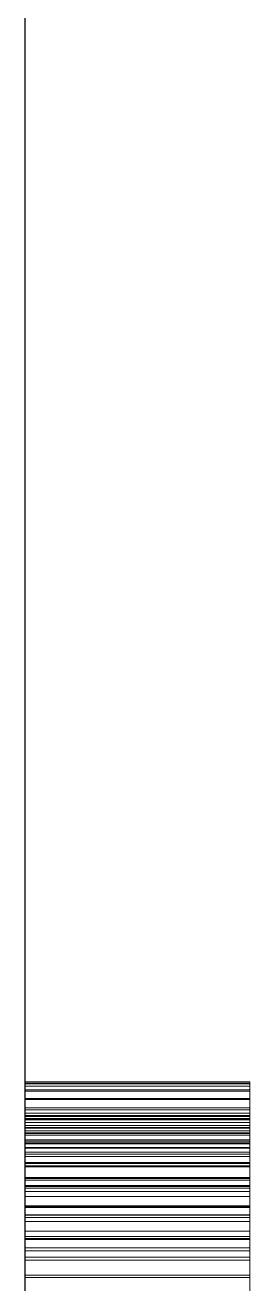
# Model space of a CAD drawing. Header units: millimetres. Extents: x 38 to 970, y 105 to 390.
# Drawn here: x 225 to 225.2, y 299.849 to 300.969 of the extents above; entities that cross this region are included whole.
import ezdxf

# ---------------------------------------------------------------- set-up
doc = ezdxf.new("R2010")
doc.units = ezdxf.units.MM
doc.linetypes.add('WP_HIDDEN', pattern=[2.3, 1.5, -0.8])
doc.layers.add('HIDDEN', color=7, linetype='WP_HIDDEN', lineweight=13)
doc.layers.add('VISIBLE', color=7, linetype='CONTINUOUS', lineweight=25)

msp = doc.modelspace()

# ---------------------------------------------------------------- linework, layer by layer
at = {"layer": 'HIDDEN', "ltscale": 1.428571}
for p, q in [((225, 300.02857), (225, 300.02684)), ((225, 300.02765), (225, 300.02857)), ((225, 300.02857), (225.2, 300.02857)), ((225, 300.02488), (225, 300.02765)), ((225, 300.02765), (225.2, 300.02765)), ((225, 300.02684), (225, 300.02164)), ((225, 300.02684), (225.2, 300.02684)), ((225.2, 300.02857), (225.2, 300.02765)), ((225.2, 300.02684), (225.2, 300.02857)), ((225.2, 300.02765), (225.2, 300.02488)), ((225.2, 300.02164), (225.2, 300.02684)), ((225, 300.02027), (225, 300.02488)), ((225, 300.02488), (225.2, 300.02488)), ((225, 300.02164), (225, 300.01297)), ((225, 300.02164), (225.2, 300.02164)), ((225, 300.01381), (225, 300.02027)), ((225, 300.02027), (225.2, 300.02027)), ((225.2, 300.02488), (225.2, 300.02027)), ((225.2, 300.01297), (225.2, 300.02164)), ((225.2, 300.02027), (225.2, 300.01381)), ((225, 300.0055), (225, 300.01381)), ((225, 300.01381), (225.2, 300.01381)), ((225, 300.01297), (225, 300.00083)), ((225, 300.01297), (225.2, 300.01297)), ((225, 300.00569), (225, 300.0037)), ((225, 300.00374), (225, 300.00569)), ((225, 300.00569), (225.2, 300.00569)), ((225, 299.99535), (225, 300.0055)), ((225, 300.0055), (225.2, 300.0055)), ((225, 299.9979), (225, 300.00374)), ((225, 300.00374), (225.2, 300.00374)), ((225, 300.0037), (225, 299.99772)), ((225, 300.0037), (225.2, 300.0037)), ((225.2, 300.01381), (225.2, 300.0055)), ((225.2, 300.00083), (225.2, 300.01297)), ((225.2, 300.00569), (225.2, 300.00374)), ((225.2, 300.0037), (225.2, 300.00569)), ((225.2, 300.0055), (225.2, 299.99535)), ((225.2, 300.00374), (225.2, 299.9979)), ((225.2, 299.99772), (225.2, 300.0037)), ((225, 300.00083), (225, 299.98522)), ((225, 300.00083), (225.2, 300.00083)), ((225, 299.99883), (225, 299.99783)), ((225, 298.32166), (225, 299.99883)), ((225, 299.99883), (225, 299.99812)), ((225, 299.99883), (225, 299.80091)), ((225, 299.99883), (225.2, 299.99883)), ((225, 299.99812), (225, 299.996)), ((225, 299.99812), (225.2, 299.99812)), ((225, 299.98815), (225, 299.9979)), ((225, 299.9979), (225.2, 299.9979)), ((225, 299.99783), (225, 299.99482)), ((225, 299.99783), (225.2, 299.99783)), ((225, 299.99772), (225, 299.98775)), ((225, 299.99772), (225.2, 299.99772)), ((225, 299.996), (225, 299.99247)), ((225, 299.996), (225.2, 299.996)), ((225, 299.98335), (225, 299.99535)), ((225, 299.99535), (225.2, 299.99535)), ((225, 299.99482), (225, 299.98982)), ((225, 299.99482), (225.2, 299.99482)), ((225, 299.99247), (225, 299.98753)), ((225, 299.99247), (225.2, 299.99247)), ((225.2, 299.98522), (225.2, 300.00083)), ((225.2, 299.99883), (225.2, 298.32166)), ((225.2, 299.99783), (225.2, 299.99883)), ((225.2, 299.99812), (225.2, 299.99883)), ((225.2, 299.80091), (225.2, 299.99883)), ((225.2, 299.996), (225.2, 299.99812)), ((225.2, 299.9979), (225.2, 299.98815)), ((225.2, 299.99482), (225.2, 299.99783)), ((225.2, 299.98775), (225.2, 299.99772)), ((225.2, 299.99247), (225.2, 299.996)), ((225.2, 299.99535), (225.2, 299.98335)), ((225.2, 299.98982), (225.2, 299.99482)), ((225.2, 299.98753), (225.2, 299.99247)), ((225, 299.98982), (225, 299.98281)), ((225, 299.98982), (225.2, 299.98982)), ((225, 299.97452), (225, 299.98815)), ((225, 299.98815), (225.2, 299.98815)), ((225, 299.98775), (225, 299.9738)), ((225, 299.98775), (225.2, 299.98775)), ((225, 299.98753), (225, 299.98117)), ((225, 299.98753), (225.2, 299.98753)), ((225, 299.98522), (225, 299.96615)), ((225, 299.98522), (225.2, 299.98522)), ((225, 299.96951), (225, 299.98335)), ((225, 299.98335), (225.2, 299.98335)), ((225, 299.98281), (225, 299.97708)), ((225, 299.98281), (225.2, 299.98281)), ((225, 299.98117), (225, 299.97341)), ((225, 299.98117), (225.2, 299.98117)), ((225.2, 299.98281), (225.2, 299.98982)), ((225.2, 299.98815), (225.2, 299.97452)), ((225.2, 299.9738), (225.2, 299.98775)), ((225.2, 299.98117), (225.2, 299.98753)), ((225.2, 299.96615), (225.2, 299.98522)), ((225.2, 299.98335), (225.2, 299.96951)), ((225.2, 299.97708), (225.2, 299.98281)), ((225.2, 299.97341), (225.2, 299.98117)), ((225, 299.97708), (225, 299.97019)), ((225, 299.97708), (225.2, 299.97708)), ((225, 299.97595), (225, 299.77917)), ((225, 299.11448), (225, 299.97595)), ((225, 299.97595), (225.2, 299.97595)), ((225, 299.95698), (225, 299.97452)), ((225, 299.97452), (225.2, 299.97452)), ((225, 299.9738), (225, 299.95586)), ((225, 299.9738), (225.2, 299.9738)), ((225, 299.97341), (225, 299.96423)), ((225, 299.97341), (225.2, 299.97341)), ((225, 299.97019), (225, 299.96214)), ((225, 299.97019), (225.2, 299.97019)), ((225.2, 299.97019), (225.2, 299.97708)), ((225.2, 299.97595), (225.2, 299.11448)), ((225.2, 299.77917), (225.2, 299.97595)), ((225.2, 299.97452), (225.2, 299.95698)), ((225.2, 299.95586), (225.2, 299.9738)), ((225.2, 299.96423), (225.2, 299.97341)), ((225.2, 299.96214), (225.2, 299.97019)), ((225, 299.95382), (225, 299.96951)), ((225, 299.96951), (225.2, 299.96951)), ((225, 299.96615), (225, 299.94361)), ((225, 299.96615), (225.2, 299.96615)), ((225, 299.96423), (225, 299.95364)), ((225, 299.96423), (225.2, 299.96423)), ((225, 299.96214), (225, 299.95292)), ((225, 299.96214), (225.2, 299.96214)), ((225.2, 299.96951), (225.2, 299.95382)), ((225.2, 299.94361), (225.2, 299.96615)), ((225.2, 299.95364), (225.2, 299.96423)), ((225.2, 299.95292), (225.2, 299.96214)), ((225, 299.93555), (225, 299.95698)), ((225, 299.95698), (225.2, 299.95698)), ((225, 299.95586), (225, 299.93394)), ((225, 299.95586), (225.2, 299.95586)), ((225, 299.93629), (225, 299.95382)), ((225, 299.95382), (225.2, 299.95382)), ((225, 299.95364), (225, 299.94126)), ((225, 299.95364), (225.2, 299.95364)), ((225, 299.95292), (225, 299.94254)), ((225, 299.95292), (225.2, 299.95292)), ((225.2, 299.95698), (225.2, 299.93555)), ((225.2, 299.93394), (225.2, 299.95586)), ((225.2, 299.95382), (225.2, 299.93629)), ((225.2, 299.94126), (225.2, 299.95364)), ((225.2, 299.94254), (225.2, 299.95292)), ((225, 299.94361), (225, 299.9176)), ((225, 299.94361), (225.2, 299.94361)), ((225, 299.94254), (225, 299.93101)), ((225, 299.94254), (225.2, 299.94254)), ((225, 299.94126), (225, 299.92672)), ((225, 299.94126), (225.2, 299.94126)), ((225, 299.91691), (225, 299.93629)), ((225, 299.93629), (225.2, 299.93629)), ((225.2, 299.9176), (225.2, 299.94361)), ((225.2, 299.93101), (225.2, 299.94254)), ((225.2, 299.92672), (225.2, 299.94126)), ((225.2, 299.93629), (225.2, 299.91691)), ((225, 299.91022), (225, 299.93555)), ((225, 299.93555), (225.2, 299.93555)), ((225, 299.93394), (225, 299.90803)), ((225, 299.93394), (225.2, 299.93394)), ((225, 299.93101), (225, 299.91831)), ((225, 299.93101), (225.2, 299.93101)), ((225, 299.92672), (225, 299.91001)), ((225, 299.92672), (225.2, 299.92672)), ((225.2, 299.93555), (225.2, 299.91022)), ((225.2, 299.90803), (225.2, 299.93394)), ((225.2, 299.91831), (225.2, 299.93101)), ((225.2, 299.91001), (225.2, 299.92672)), ((225, 299.91831), (225, 299.90444)), ((225, 299.91831), (225.2, 299.91831)), ((225, 299.9176), (225, 299.88849)), ((225, 299.9176), (225.2, 299.9176)), ((225, 299.89568), (225, 299.91691)), ((225, 299.91691), (225.2, 299.91691)), ((225.2, 299.90444), (225.2, 299.91831)), ((225.2, 299.88849), (225.2, 299.9176)), ((225.2, 299.91691), (225.2, 299.89568)), ((225, 299.88099), (225, 299.91022)), ((225, 299.91022), (225.2, 299.91022)), ((225, 299.91001), (225, 299.89114)), ((225, 299.91001), (225.2, 299.91001)), ((225, 299.90803), (225, 299.87813)), ((225, 299.90803), (225.2, 299.90803)), ((225, 299.90444), (225, 299.88927)), ((225, 299.90444), (225.2, 299.90444)), ((225.2, 299.91022), (225.2, 299.88099)), ((225.2, 299.89114), (225.2, 299.91001)), ((225.2, 299.87813), (225.2, 299.90803)), ((225.2, 299.88927), (225.2, 299.90444)), ((225, 299.87261), (225, 299.89568)), ((225, 299.89568), (225.2, 299.89568)), ((225, 299.89114), (225, 299.87011)), ((225, 299.89114), (225.2, 299.89114)), ((225.2, 299.89568), (225.2, 299.87261)), ((225.2, 299.87011), (225.2, 299.89114)), ((225, 299.88927), (225, 299.87266)), ((225, 299.88927), (225.2, 299.88927)), ((225, 299.88849), (225, 299.85664)), ((225, 299.88849), (225.2, 299.88849)), ((225, 299.8489), (225, 299.88099)), ((225, 299.88099), (225.2, 299.88099)), ((225.2, 299.87266), (225.2, 299.88927)), ((225.2, 299.85664), (225.2, 299.88849)), ((225.2, 299.88099), (225.2, 299.8489)), ((225, 299.87813), (225, 299.84537)), ((225, 299.87813), (225.2, 299.87813)), ((225, 299.87266), (225, 299.8546)), ((225, 299.87266), (225.2, 299.87266)), ((225, 299.8477), (225, 299.87261)), ((225, 299.87261), (225.2, 299.87261)), ((225, 299.87011), (225, 299.84692)), ((225, 299.87011), (225.2, 299.87011)), ((225.2, 299.84537), (225.2, 299.87813)), ((225.2, 299.8546), (225.2, 299.87266)), ((225.2, 299.87261), (225.2, 299.8477)), ((225.2, 299.84692), (225.2, 299.87011)), ((225, 299.85664), (225, 299.82206)), ((225, 299.85664), (225.2, 299.85664)), ((225, 299.8546), (225, 299.83508)), ((225, 299.8546), (225.2, 299.8546)), ((225.2, 299.82206), (225.2, 299.85664)), ((225.2, 299.83508), (225.2, 299.8546))]:
    msp.add_line(p, q, dxfattribs=at)
at = {"layer": 'VISIBLE'}
msp.add_line((225, 198.92857), (225, 343.92857), dxfattribs=at)

doc.saveas('drawing.dxf')
